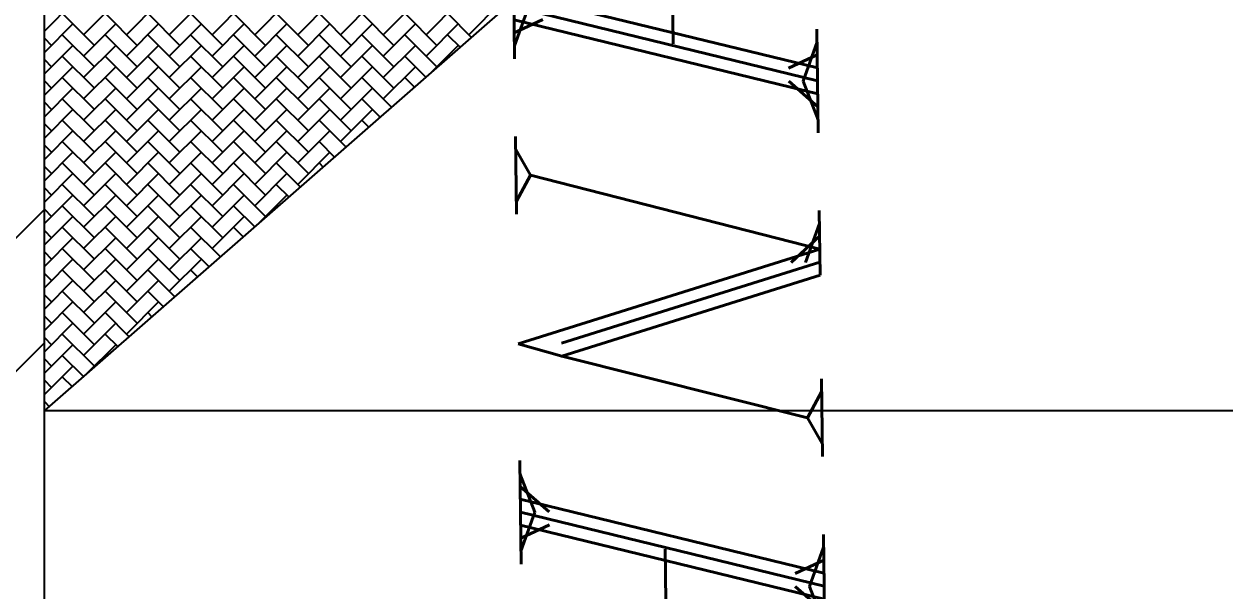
# Model space of a CAD drawing. Header units: inches. Extents: x 567429 to 582707, y 126347 to 133675.
# Drawn here: x 575754.1 to 575833.5, y 131325.1 to 131362.5 of the extents above; entities that cross this region are included whole.
import ezdxf

# ---------------------------------------------------------------- set-up
doc = ezdxf.new("R2010")
doc.units = ezdxf.units.IN
doc.header["$MEASUREMENT"] = 0
doc.linetypes.add('HIDDEN', pattern=[0.375, 0.25, -0.125])
for name, color, linetype in [('1', 15, 'Continuous'), ('2', 1, 'Continuous'), ('hatch lika', 1, 'Continuous'), ('mobl', 11, 'Continuous'), ('PANEL', 3, 'Continuous'), ('wall lika', 1, 'Continuous'), ('win', 1, 'Continuous')]:
    doc.layers.add(name, color=color, linetype=linetype)
doc.styles.add('ITALICT', font='italict', dxfattribs={"height": 22.5})

# ---------------------------------------------------------------- blocks, each defined once
blk = doc.blocks.new('panel80X70X200')
at = {"layer": 'PANEL', "lineweight": -2, "ltscale": 2}
for p, q in [((40, 0), (-40, -70)), ((-40, 0), (40, 0)), ((40, 0), (40, -70))]:
    blk.add_line(p, q, dxfattribs=at)
at = {"layer": 'PANEL', "color": 30, "lineweight": -2, "ltscale": 2}
for p, q in [((40, -0.614), (39.672, -0.287)), ((38.08, -3.005), (40, -1.085)), ((40, -2.051), (39.517, -1.568)), ((38.799, -3.723), (37.373, -2.298)), ((38.799, -2.287), (38.14, -1.628)), ((35.207, -4.442), (37.188, -2.461)), ((38.799, -5.16), (36.643, -3.005)), ((38.08, -4.442), (40, -2.522)), ((40, -3.488), (39.517, -3.005)), ((35.207, -5.879), (37.362, -3.723)), ((35.925, -3.723), (35.841, -3.639)), ((38.08, -5.879), (40, -3.959)), ((35.925, -5.16), (35.075, -4.31)), ((38.799, -6.597), (36.643, -4.442)), ((40, -4.925), (39.517, -4.442)), ((32.333, -7.316), (34.488, -5.16)), ((35.925, -6.597), (34.308, -4.98)), ((35.207, -7.316), (37.362, -5.16)), ((38.08, -7.316), (40, -5.396)), ((33.051, -6.597), (32.776, -6.321)), ((35.925, -8.034), (33.77, -5.879)), ((38.799, -8.034), (36.643, -5.879)), ((40, -6.362), (39.517, -5.879)), ((33.051, -8.034), (32.009, -6.992)), ((32.333, -8.752), (34.488, -6.597)), ((35.207, -8.752), (37.362, -6.597)), ((38.08, -8.752), (40, -6.833)), ((29.459, -10.189), (31.614, -8.034)), ((33.051, -9.471), (31.243, -7.662)), ((32.333, -10.189), (34.488, -8.034)), ((35.925, -9.471), (33.77, -7.316)), ((35.207, -10.189), (37.362, -8.034)), ((38.799, -9.471), (36.643, -7.316)), ((40, -7.798), (39.517, -7.316)), ((33.051, -10.908), (30.896, -8.752)), ((35.925, -10.908), (33.77, -8.752)), ((38.799, -10.908), (36.643, -8.752)), ((38.08, -10.189), (40, -8.27)), ((40, -9.235), (39.517, -8.752)), ((30.178, -10.908), (28.944, -9.674)), ((29.459, -11.626), (31.614, -9.471)), ((30.178, -9.471), (29.71, -9.003)), ((32.333, -11.626), (34.488, -9.471)), ((35.207, -11.626), (37.362, -9.471)), ((30.178, -12.345), (28.178, -10.345)), ((33.051, -12.345), (30.896, -10.189)), ((35.925, -12.345), (33.77, -10.189)), ((38.799, -12.345), (36.643, -10.189)), ((38.08, -11.626), (40, -9.706)), ((40, -10.672), (39.517, -10.189)), ((26.586, -13.063), (28.741, -10.908)), ((29.459, -13.063), (31.614, -10.908)), ((32.333, -13.063), (34.488, -10.908)), ((35.207, -13.063), (37.362, -10.908)), ((38.08, -13.063), (40, -11.143)), ((27.304, -12.345), (26.645, -11.686)), ((30.178, -13.781), (28.022, -11.626)), ((33.051, -13.781), (30.896, -11.626)), ((35.925, -13.781), (33.77, -11.626)), ((38.799, -13.781), (36.643, -11.626)), ((40, -12.109), (39.517, -11.626)), ((23.712, -14.5), (25.693, -12.519)), ((27.304, -13.781), (25.879, -12.356)), ((26.586, -14.5), (28.741, -12.345)), ((29.459, -14.5), (31.614, -12.345)), ((32.333, -14.5), (34.488, -12.345)), ((35.207, -14.5), (37.362, -12.345)), ((38.08, -14.5), (40, -12.58)), ((24.43, -13.781), (24.346, -13.697)), ((27.304, -15.218), (25.149, -13.063)), ((30.178, -15.218), (28.022, -13.063)), ((33.051, -15.218), (30.896, -13.063)), ((35.925, -15.218), (33.77, -13.063)), ((38.799, -15.218), (36.643, -13.063)), ((40, -13.546), (39.517, -13.063)), ((24.43, -15.218), (23.58, -14.368)), ((23.712, -15.937), (25.867, -13.781)), ((27.304, -16.655), (25.149, -14.5)), ((26.586, -15.937), (28.741, -13.781)), ((30.178, -16.655), (28.022, -14.5)), ((29.459, -15.937), (31.614, -13.781)), ((33.051, -16.655), (30.896, -14.5)), ((32.333, -15.937), (34.488, -13.781)), ((35.925, -16.655), (33.77, -14.5)), ((35.207, -15.937), (37.362, -13.781)), ((38.799, -16.655), (36.643, -14.5)), ((38.08, -15.937), (40, -14.017)), ((40, -14.983), (39.517, -14.5)), ((20.838, -17.373), (22.993, -15.218)), ((24.43, -16.655), (22.813, -15.038)), ((23.712, -17.373), (25.867, -15.218)), ((26.586, -17.373), (28.741, -15.218)), ((29.459, -17.373), (31.614, -15.218)), ((32.333, -17.373), (34.488, -15.218)), ((35.207, -17.373), (37.362, -15.218)), ((24.43, -18.092), (22.275, -15.937)), ((27.304, -18.092), (25.149, -15.937)), ((30.178, -18.092), (28.022, -15.937)), ((33.051, -18.092), (30.896, -15.937)), ((35.925, -18.092), (33.77, -15.937)), ((38.799, -18.092), (36.643, -15.937)), ((38.08, -17.373), (40, -15.454)), ((40, -16.42), (39.517, -15.937)), ((20.838, -18.81), (22.993, -16.655)), ((21.557, -16.655), (21.281, -16.379)), ((23.712, -18.81), (25.867, -16.655)), ((26.586, -18.81), (28.741, -16.655)), ((29.459, -18.81), (31.614, -16.655)), ((32.333, -18.81), (34.488, -16.655)), ((35.207, -18.81), (37.362, -16.655)), ((38.08, -18.81), (40, -16.891)), ((21.557, -19.529), (19.748, -17.72)), ((21.557, -18.092), (20.515, -17.05)), ((24.43, -19.529), (22.275, -17.373)), ((27.304, -19.529), (25.149, -17.373)), ((30.178, -19.529), (28.022, -17.373)), ((33.051, -19.529), (30.896, -17.373)), ((35.925, -19.529), (33.77, -17.373)), ((38.799, -19.529), (36.643, -17.373)), ((40, -17.856), (39.517, -17.373)), ((17.964, -20.247), (20.12, -18.092)), ((20.838, -20.247), (22.993, -18.092)), ((23.712, -20.247), (25.867, -18.092)), ((26.586, -20.247), (28.741, -18.092)), ((29.459, -20.247), (31.614, -18.092)), ((32.333, -20.247), (34.488, -18.092)), ((35.207, -20.247), (37.362, -18.092)), ((38.08, -20.247), (40, -18.327)), ((18.683, -19.529), (18.216, -19.061)), ((21.557, -20.966), (19.401, -18.81)), ((24.43, -20.966), (22.275, -18.81)), ((27.304, -20.966), (25.149, -18.81)), ((30.178, -20.966), (28.022, -18.81)), ((33.051, -20.966), (30.896, -18.81)), ((35.925, -20.966), (33.77, -18.81)), ((38.799, -20.966), (36.643, -18.81)), ((40, -19.293), (39.517, -18.81)), ((18.683, -20.966), (17.449, -19.732)), ((17.964, -21.684), (20.12, -19.529)), ((20.838, -21.684), (22.993, -19.529)), ((23.712, -21.684), (25.867, -19.529)), ((26.586, -21.684), (28.741, -19.529)), ((29.459, -21.684), (31.614, -19.529)), ((32.333, -21.684), (34.488, -19.529)), ((35.207, -21.684), (37.362, -19.529)), ((38.08, -21.684), (40, -19.764)), ((18.683, -22.402), (16.683, -20.402)), ((21.557, -22.402), (19.401, -20.247)), ((24.43, -22.402), (22.275, -20.247)), ((27.304, -22.402), (25.149, -20.247)), ((30.178, -22.402), (28.022, -20.247)), ((33.051, -22.402), (30.896, -20.247)), ((35.925, -22.402), (33.77, -20.247)), ((38.799, -22.402), (36.643, -20.247)), ((40, -20.73), (39.517, -20.247)), ((15.091, -23.121), (17.246, -20.966)), ((15.809, -22.402), (15.15, -21.743)), ((18.683, -23.839), (16.528, -21.684)), ((17.964, -23.121), (20.12, -20.966)), ((21.557, -23.839), (19.401, -21.684)), ((20.838, -23.121), (22.993, -20.966)), ((24.43, -23.839), (22.275, -21.684)), ((23.712, -23.121), (25.867, -20.966)), ((27.304, -23.839), (25.149, -21.684)), ((26.586, -23.121), (28.741, -20.966)), ((30.178, -23.839), (28.022, -21.684)), ((29.459, -23.121), (31.614, -20.966)), ((33.051, -23.839), (30.896, -21.684)), ((32.333, -23.121), (34.488, -20.966)), ((35.925, -23.839), (33.77, -21.684)), ((35.207, -23.121), (37.362, -20.966)), ((38.799, -23.839), (36.643, -21.684)), ((38.08, -23.121), (40, -21.201)), ((40, -22.167), (39.517, -21.684)), ((15.809, -23.839), (14.384, -22.414)), ((15.091, -24.558), (17.246, -22.402)), ((17.964, -24.558), (20.12, -22.402)), ((20.838, -24.558), (22.993, -22.402)), ((23.712, -24.558), (25.867, -22.402)), ((26.586, -24.558), (28.741, -22.402)), ((29.459, -24.558), (31.614, -22.402)), ((32.333, -24.558), (34.488, -22.402)), ((35.207, -24.558), (37.362, -22.402)), ((12.217, -24.558), (14.198, -22.576)), ((15.809, -25.276), (13.654, -23.121)), ((18.683, -25.276), (16.528, -23.121)), ((21.557, -25.276), (19.401, -23.121)), ((24.43, -25.276), (22.275, -23.121)), ((27.304, -25.276), (25.149, -23.121)), ((30.178, -25.276), (28.022, -23.121)), ((33.051, -25.276), (30.896, -23.121)), ((35.925, -25.276), (33.77, -23.121)), ((38.799, -25.276), (36.643, -23.121)), ((38.08, -24.558), (40, -22.638)), ((40, -23.604), (39.517, -23.121)), ((12.217, -25.995), (14.372, -23.839)), ((12.936, -23.839), (12.851, -23.755)), ((15.091, -25.995), (17.246, -23.839)), ((17.964, -25.995), (20.12, -23.839)), ((20.838, -25.995), (22.993, -23.839)), ((23.712, -25.995), (25.867, -23.839)), ((26.586, -25.995), (28.741, -23.839)), ((29.459, -25.995), (31.614, -23.839)), ((32.333, -25.995), (34.488, -23.839)), ((35.207, -25.995), (37.362, -23.839)), ((38.08, -25.995), (40, -24.075)), ((12.936, -25.276), (12.085, -24.426)), ((15.809, -26.713), (13.654, -24.558)), ((18.683, -26.713), (16.528, -24.558)), ((21.557, -26.713), (19.401, -24.558)), ((24.43, -26.713), (22.275, -24.558)), ((27.304, -26.713), (25.149, -24.558)), ((30.178, -26.713), (28.022, -24.558)), ((33.051, -26.713), (30.896, -24.558)), ((35.925, -26.713), (33.77, -24.558)), ((38.799, -26.713), (36.643, -24.558)), ((40, -25.041), (39.517, -24.558)), ((9.343, -27.431), (11.499, -25.276)), ((12.936, -26.713), (11.319, -25.096)), ((12.217, -27.431), (14.372, -25.276)), ((15.091, -27.431), (17.246, -25.276)), ((17.964, -27.431), (20.12, -25.276)), ((20.838, -27.431), (22.993, -25.276)), ((23.712, -27.431), (25.867, -25.276)), ((26.586, -27.431), (28.741, -25.276)), ((29.459, -27.431), (31.614, -25.276)), ((32.333, -27.431), (34.488, -25.276)), ((35.207, -27.431), (37.362, -25.276)), ((38.08, -27.431), (40, -25.512))]:
    blk.add_line(p, q, dxfattribs=at)

msp = doc.modelspace()

# ---------------------------------------------------------------- linework, layer by layer
at = {"layer": '1', "color": 15, "linetype": 'HIDDEN', "ltscale": 50}
for radius, start, end in [(1648.477, 41.985291, 165.42865), (1617.477, 42.981366, 165.143013)]:
    msp.add_arc((575369.742, 130781.058), radius, start, end, dxfattribs=at)
at = {"layer": '2', "color": 15, "ltscale": 2}
for radius, start, end in [(2388.471, 54.095392, 170.02691), (2347.471, 53.772419, 169.850895)]:
    msp.add_arc((575367.986, 130779.141), radius, start, end, dxfattribs=at)
at = {"layer": '2', "color": 15}
for centre, radius, start, end in [((575369.74, 130781.061), 1653.472, 41.829573, 165.473752), ((575369.742, 130781.058), 1612.477, 43.147156, 165.095878)]:
    msp.add_arc(centre, radius, start, end, dxfattribs=at)
at = {"layer": 'hatch lika', "color": 15}
for p, q in [((575740.486, 131335.289), (575755.486, 131350.289)), ((575740.486, 131326.45), (575755.486, 131341.45))]:
    msp.add_line(p, q, dxfattribs=at)
at = {"layer": 'wall lika', "color": 15}
msp.add_line((575755.486, 131177.789), (575755.486, 131416.789), dxfattribs=at)
at = {"layer": 'win', "color": 15, "linetype": 'HIDDEN', "ltscale": 50}
for radius, start, end in [(2383.471, 54.056467, 170.005774), (2352.471, 53.812274, 169.872694)]:
    msp.add_arc((575367.986, 130779.141), radius, start, end, dxfattribs=at)
at = {"layer": 'win', "color": 15}
for radius, end in [(1445.568, 163.312676), (1438.568, 164.048707)]:
    msp.add_arc((575378.164, 130767.596), radius, 53.436335, end, dxfattribs=at)

# ---------------------------------------------------------------- block references
at = {"layer": 'mobl', "ltscale": 0.1, "xscale": 0.9842519684461877, "yscale": 0.9842519684461877, "zscale": 0.9842519684461877, "rotation": 180}
msp.add_blockref('panel80X70X200', (575794.856, 131336.965), dxfattribs=at)

# ---------------------------------------------------------------- texts
at = {"layer": 'PANEL', "color": 2, "linetype": 'Continuous', "style": 'ITALICT'}
msp.add_text('THNP,THEP4', height=20, rotation=270.72866, dxfattribs=at).set_placement((575786.106, 131396.247))

doc.saveas('drawing.dxf')
